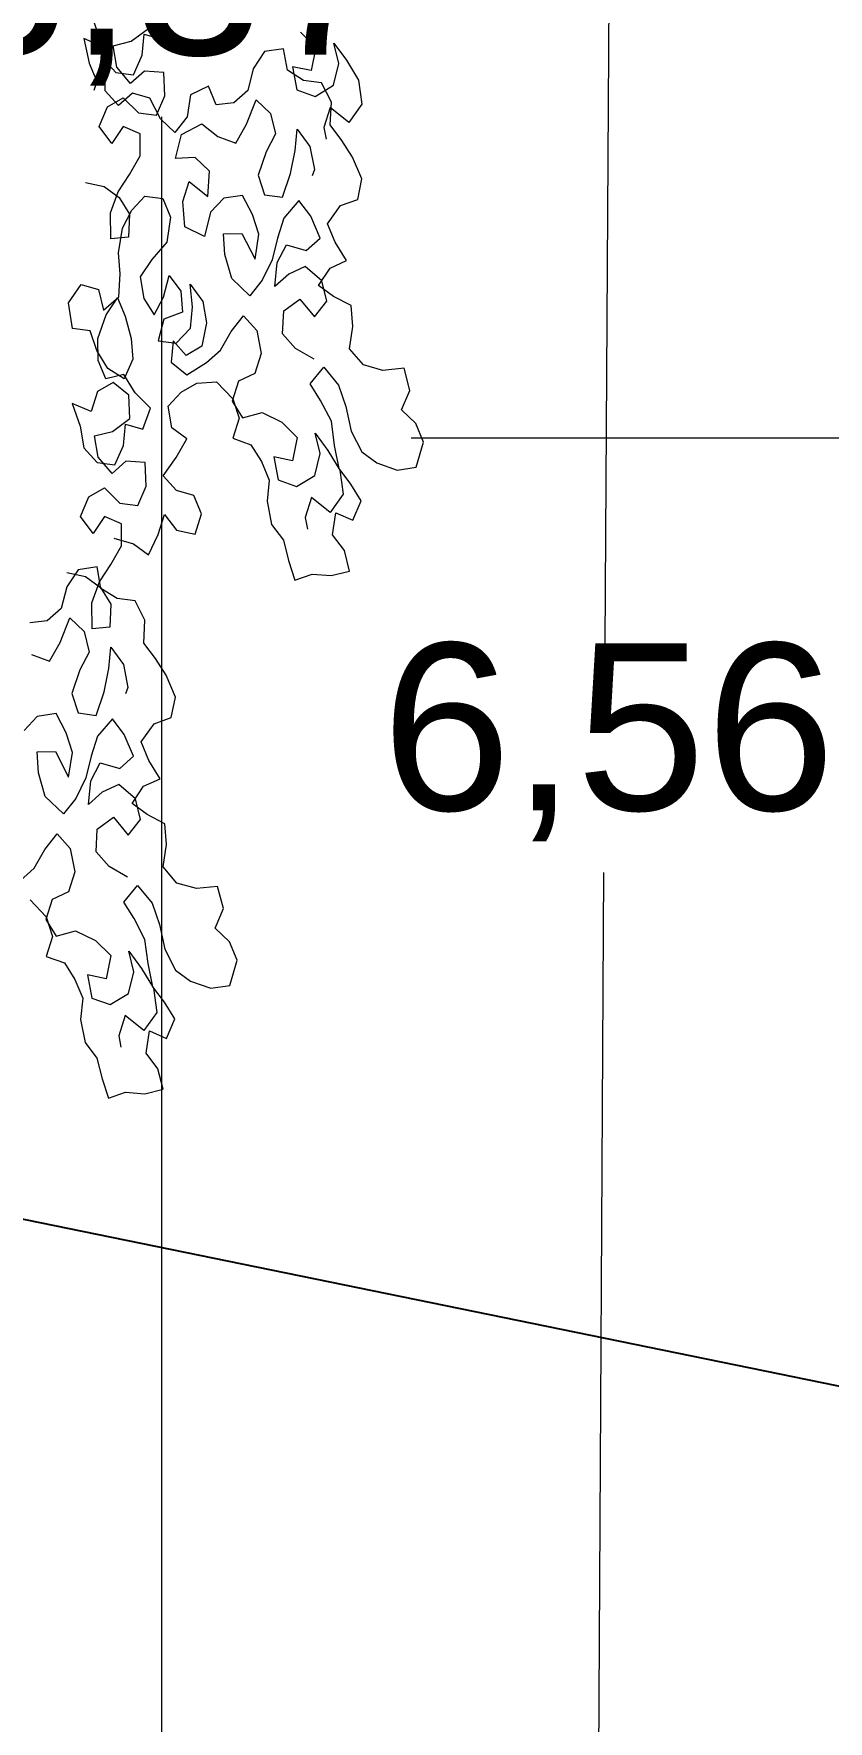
# Model space of a CAD drawing. Header units: millimetres. Extents: x 318905 to 439572, y -5133 to 105868.
# Drawn here: x 390152 to 391105, y 1392 to 3414 of the extents above; entities that cross this region are included whole.
import ezdxf

# ---------------------------------------------------------------- set-up
doc = ezdxf.new("R2010")
doc.units = ezdxf.units.MM
doc.header["$MEASUREMENT"] = 0
doc.linetypes.add('AStair_dashed', pattern=[1800, 800, -1000])
doc.layers.add('0_Stylo_No__98', color=154, linetype='Continuous', lineweight=0)
doc.layers.add('INTI_Etiquettes_Stylo_No__1', color=7, linetype='Continuous', lineweight=5)
doc.layers.add('2D -  Dessin général_Stylo_No__81', color=7, linetype='Continuous', lineweight=13, true_color=0x6a6a6a)
doc.layers.add('INTI_Agencement_Stylo_No__102', color=7, linetype='Continuous', lineweight=0, true_color=0xcccccc)
doc.styles.add('STYLE_GENERE_3', font='')
doc.styles.get('STYLE_GENERE_3').set_extended_font_data('Arial')
doc.dimstyles.new('STYLE_GENERE__1', dxfattribs={"dimtxt": 200, "dimasz": 142.5, "dimexe": 0.18, "dimexo": 500, "dimgap": 0.09, "dimtad": 0, "dimtih": 1, "dimtoh": 1, "dimlfac": 0.001, "dimzin": 0, "dimdsep": 46, "dimtxsty": 'STYLE_GENERE_3', "dimblk": 'ARROWHEAD_6', "dimblk1": 'ARROWHEAD_6', "dimblk2": 'ARROWHEAD_6', "dimcen": 0.09, "dimclrd": 154, "dimclre": 154, "dimclrt": 154, "dimazin": 0, "dimtfac": 1, "dimtdec": 4, "dimtmove": 0, "dimatfit": 3, "dimfxl": 0, "dimtolj": 1, "dimtzin": 0, "dimarcsym": 0})
doc.dimstyles.new('STYLE_GENERE__3', dxfattribs={"dimtxt": 0.18, "dimasz": 182.4, "dimexe": 0.18, "dimexo": 0.0625, "dimgap": 0.09, "dimtad": 0, "dimtih": 1, "dimtoh": 1, "dimdec": 4, "dimzin": 0, "dimdsep": 46, "dimcen": 0.09, "dimadec": 0, "dimazin": 0, "dimtfac": 1, "dimtdec": 4, "dimtmove": 0, "dimatfit": 3, "dimldrblk": 'ARROWHEAD_5', "dimfxl": 0, "dimtolj": 1, "dimtzin": 0, "dimarcsym": 0})

# ---------------------------------------------------------------- blocks, each defined once
blk = doc.blocks.new('arbre6[3]', base_point=(388660.4, -726.1))
at = {"layer": 'INTI_Agencement_Stylo_No__102', "linetype": 'Continuous'}
for p, q in [((390220.7, 3438.1), (390230.3, 3410.9)), ((390269, 3404.8), (390289.9, 3420.1)), ((390305.3, 3407.5), (390314.5, 3432.7)), ((390232.4, 3399.3), (390212.2, 3408.3)), ((390212.2, 3408.3), (390218.6, 3378.7)), ((390230.3, 3410.9), (390234.8, 3385.1)), ((390238.4, 3374.7), (390232.4, 3399.3)), ((390247.3, 3399.5), (390269, 3404.8)), ((390251.7, 3373.7), (390247.3, 3399.5)), ((390282.1, 3388), (390284.5, 3413.4)), ((390284.5, 3413.4), (390305.3, 3407.5)), ((390472, 3415.7), (390490.3, 3397.4)), ((390490.3, 3397.4), (390484.7, 3369.6)), ((390518, 3378), (390512, 3402.7)), ((390512, 3402.7), (390527.1, 3382)), ((390218.6, 3378.7), (390227.9, 3356.5)), ((390234.8, 3385.1), (390250.5, 3367.5)), ((390271.9, 3364.7), (390282.1, 3388)), ((390429, 3392.4), (390415.3, 3371.8)), ((390451.7, 3395.8), (390429, 3392.4)), ((390456.2, 3370), (390451.7, 3395.8)), ((390511.5, 3352.1), (390518, 3378)), ((390527.1, 3382), (390541.6, 3358.3)), ((390227.9, 3356.5), (390224.4, 3346)), ((390238, 3345.4), (390238.4, 3374.7)), ((390250.5, 3367.5), (390271.9, 3364.7)), ((390268.4, 3354.3), (390251.7, 3373.7)), ((390285.2, 3369.1), (390268.4, 3354.3)), ((390308.2, 3367.5), (390285.2, 3369.1)), ((390309.4, 3339.3), (390308.2, 3367.5)), ((390415.3, 3371.8), (390408.7, 3345.9)), ((390475.7, 3357.9), (390456.2, 3370)), ((390484.7, 3369.6), (390462.3, 3374.3)), ((390462.3, 3374.3), (390467.7, 3346.6)), ((390497.2, 3355), (390475.7, 3357.9)), ((390541.6, 3358.3), (390545.4, 3329.4)), ((390253.7, 3327.8), (390238, 3345.4)), ((390240.8, 3326.2), (390259.5, 3337.2)), ((390270.5, 3342.7), (390253.7, 3327.8)), ((390259.5, 3337.2), (390277.8, 3318.9)), ((390291.3, 3336.8), (390270.5, 3342.7)), ((390304.2, 3311.9), (390291.3, 3336.8)), ((390299.3, 3316.1), (390309.4, 3339.3)), ((390340.3, 3340.8), (390336.3, 3314.2)), ((390361.6, 3351.1), (390340.3, 3340.8)), ((390370.9, 3328.8), (390361.6, 3351.1)), ((390408.7, 3345.9), (390391.9, 3331)), ((390467.7, 3346.6), (390489.5, 3338.8)), ((390489.5, 3338.8), (390511.5, 3352.1)), ((390509, 3332), (390497.2, 3355)), ((390230.6, 3302.9), (390240.8, 3326.2)), ((390277.8, 3318.9), (390299.3, 3316.1)), ((390391.9, 3331), (390370.9, 3328.8)), ((390407.4, 3305.4), (390418.8, 3334.8)), ((390418.8, 3334.8), (390436.1, 3318.4)), ((390436.1, 3318.4), (390442.2, 3293.8)), ((390507.5, 3325.5), (390499.9, 3301.5)), ((390530, 3307.6), (390507.5, 3325.5)), ((390507.6, 3304.6), (390509, 3332)), ((390545.4, 3329.4), (390530, 3307.6)), ((390245.7, 3282.3), (390230.6, 3302.9)), ((390259.5, 3302.9), (390245.7, 3282.3)), ((390279.7, 3293.8), (390259.5, 3302.9)), ((390321.5, 3295.5), (390304.2, 3311.9)), ((390336.3, 3314.2), (390321.5, 3295.5)), ((390329.3, 3293.3), (390353.9, 3305.9)), ((390353.9, 3305.9), (390372.8, 3290.7)), ((390394.6, 3282.9), (390407.4, 3305.4)), ((390465.7, 3274.1), (390468.1, 3299.5)), ((390468.1, 3299.5), (390483.2, 3278.9)), ((390499.9, 3301.5), (390502.6, 3287.6)), ((390521.7, 3285.9), (390507.6, 3304.6)), ((390279.9, 3267.6), (390279.7, 3293.8)), ((390322.1, 3264.3), (390329.3, 3293.3)), ((390372.8, 3290.7), (390394.6, 3282.9)), ((390442.2, 3293.8), (390431, 3272.5)), ((390483.2, 3278.9), (390488.6, 3251.2)), ((390534.2, 3266), (390521.7, 3285.9)), ((390267.1, 3245.1), (390279.9, 3267.6)), ((390345.8, 3265.7), (390322.1, 3264.3)), ((390363.1, 3249.3), (390345.8, 3265.7)), ((390431, 3272.5), (390421.2, 3244.2)), ((390460.1, 3246.2), (390465.7, 3274.1)), ((390545.5, 3239.9), (390534.2, 3266)), ((390214.3, 3235.6), (390236.7, 3230.9)), ((390253.3, 3224.5), (390267.1, 3245.1)), ((390331, 3212.7), (390338.5, 3236.7)), ((390338.5, 3236.7), (390361.1, 3218.8)), ((390361.1, 3218.8), (390363.1, 3249.3)), ((390421.2, 3244.2), (390428.9, 3220.8)), ((390450.3, 3218), (390460.1, 3246.2)), ((390488.6, 3251.2), (390485.8, 3243.8)), ((390540.5, 3215.2), (390545.5, 3239.9)), ((390236.7, 3230.9), (390254.7, 3217.6)), ((390244.1, 3199.3), (390253.3, 3224.5)), ((390254.7, 3217.6), (390267.2, 3197.7)), ((390269.7, 3202.3), (390285.5, 3219.1)), ((390285.5, 3219.1), (390306.9, 3216.3)), ((390306.9, 3216.3), (390316.2, 3194)), ((390379.9, 3216.7), (390364.2, 3200)), ((390402.6, 3220.1), (390379.9, 3216.7)), ((390414.5, 3197.1), (390402.6, 3220.1)), ((390428.9, 3220.8), (390450.3, 3218)), ((390519.8, 3208), (390540.5, 3215.2)), ((390244.7, 3168.1), (390244.1, 3199.3)), ((390258.5, 3181), (390269.7, 3202.3)), ((390267.2, 3197.7), (390265.8, 3170.3)), ((390333.2, 3182.6), (390331, 3212.7)), ((390364.2, 3200), (390356.9, 3171)), ((390422.1, 3173.7), (390414.5, 3197.1)), ((390470.1, 3214), (390452.1, 3192.9)), ((390484.2, 3195.2), (390470.1, 3214)), ((390495.5, 3169.1), (390484.2, 3195.2)), ((390504.4, 3186.2), (390519.8, 3208)), ((390253.9, 3151.2), (390258.5, 3181)), ((390316.2, 3194), (390311.6, 3164.2)), ((390356.9, 3171), (390333.2, 3182.6)), ((390379.6, 3174.3), (390401.7, 3174.6)), ((390381.4, 3149.3), (390379.6, 3174.3)), ((390401.7, 3174.6), (390417.5, 3143.9)), ((390452.1, 3192.9), (390444.5, 3168.9)), ((390513.7, 3164), (390504.4, 3186.2)), ((390265.8, 3170.3), (390244.7, 3168.1)), ((390311.6, 3164.2), (390293.6, 3143.2)), ((390417.5, 3143.9), (390422.1, 3173.7)), ((390444.5, 3168.9), (390438, 3143)), ((390444.1, 3139.6), (390455.3, 3160.9)), ((390455.3, 3160.9), (390478.7, 3154.3)), ((390478.7, 3154.3), (390495.5, 3169.1)), ((390527.2, 3142.1), (390513.7, 3164)), ((390255.8, 3126.2), (390253.9, 3151.2)), ((390293.6, 3143.2), (390279.8, 3122.6)), ((390389.5, 3120.8), (390381.4, 3149.3)), ((390438, 3143), (390426.2, 3118.6)), ((390441.1, 3111), (390444.1, 3139.6)), ((390477.6, 3135), (390457.9, 3125.9)), ((390497.5, 3117.9), (390477.6, 3135)), ((390507.5, 3133), (390527.2, 3142.1)), ((390193.8, 3091.5), (390209.2, 3113.3)), ((390209.2, 3113.3), (390230, 3107.4)), ((390254.4, 3098.8), (390255.8, 3126.2)), ((390279.8, 3122.6), (390284.2, 3096.8)), ((390307.9, 3098.3), (390314.5, 3124.2)), ((390314.5, 3124.2), (390328.6, 3105.5)), ((390342.7, 3086.7), (390339.9, 3113.7)), ((390339.9, 3113.7), (390355, 3093)), ((390411.4, 3099.9), (390389.5, 3120.8)), ((390426.2, 3118.6), (390411.4, 3099.9)), ((390457.9, 3125.9), (390441.1, 3111)), ((390493.7, 3112.4), (390507.5, 3133)), ((390503.6, 3093.3), (390497.5, 3117.9)), ((390230, 3107.4), (390236, 3082.8)), ((390236, 3082.8), (390254.4, 3098.8)), ((390239, 3077), (390252.8, 3097.6)), ((390252.8, 3097.6), (390262, 3075.4)), ((390284.2, 3096.8), (390296.7, 3076.9)), ((390296.7, 3076.9), (390307.9, 3098.3)), ((390328.6, 3105.5), (390330.4, 3080.4)), ((390451.8, 3081.8), (390471.1, 3096)), ((390471.1, 3096), (390488.8, 3074.6)), ((390488.8, 3074.6), (390503.6, 3093.3)), ((390511.6, 3099.1), (390493.7, 3112.4)), ((390532.8, 3088.2), (390511.6, 3099.1)), ((390198.6, 3060.7), (390193.8, 3091.5)), ((390229.2, 3048.7), (390239, 3077)), ((390262, 3075.4), (390269.1, 3048.8)), ((390330.4, 3080.4), (390308.1, 3072)), ((390340.3, 3061.2), (390342.7, 3086.7)), ((390355, 3093), (390359.4, 3067.3)), ((390389, 3057.2), (390403.8, 3075.9)), ((390403.8, 3075.9), (390419.5, 3058.3)), ((390450.4, 3054.5), (390451.8, 3081.8)), ((390534.7, 3063.2), (390532.8, 3088.2)), ((390220, 3057.9), (390198.6, 3060.7)), ((390227.7, 3034.5), (390220, 3057.9)), ((390308.1, 3072), (390301.5, 3046.1)), ((390323, 3043.3), (390340.3, 3061.2)), ((390359.4, 3067.3), (390353.8, 3039.4)), ((390376.2, 3034.7), (390389, 3057.2)), ((390419.5, 3058.3), (390424.9, 3030.6)), ((390466.1, 3036.9), (390450.4, 3054.5)), ((390530.7, 3036.5), (390534.7, 3063.2)), ((390241.1, 3012.6), (390227.7, 3034.5)), ((390229.4, 3022.5), (390229.2, 3048.7)), ((390269.1, 3048.8), (390270.9, 3023.8)), ((390301.5, 3046.1), (390323, 3043.3)), ((390319.4, 3046), (390317, 3020.5)), ((390335.1, 3028.4), (390319.4, 3046)), ((390353.8, 3039.4), (390335.1, 3028.4)), ((390359.5, 3019.8), (390376.2, 3034.7)), ((390488.3, 3024.1), (390466.1, 3036.9)), ((390547.4, 3017), (390530.7, 3036.5)), ((390238.7, 3000.3), (390229.4, 3022.5)), ((390260.7, 3000.5), (390241.1, 3012.6)), ((390270.9, 3023.8), (390260.7, 3000.5)), ((390317, 3020.5), (390335.9, 3005.3)), ((390335.9, 3005.3), (390359.5, 3019.8)), ((390424.9, 3030.6), (390417.4, 3006.6)), ((390483.6, 2994.3), (390500, 3014.2)), ((390500, 3014.2), (390517.7, 2992.8)), ((390570.8, 3010.4), (390547.4, 3017)), ((390596.1, 3013), (390570.8, 3010.4)), ((390603.1, 2986.5), (390596.1, 3013)), ((390247.5, 2996.1), (390228.7, 2985.1)), ((390260.3, 3005.5), (390238.7, 3000.3)), ((390266.4, 2980.9), (390247.5, 2996.1)), ((390273.8, 2983.7), (390260.3, 3005.5)), ((390329, 2984.4), (390347.7, 2995.4)), ((390347.7, 2995.4), (390371.4, 2996.8)), ((390371.4, 2996.8), (390390.7, 2976.6)), ((390397.6, 2997.5), (390390.1, 2973.5)), ((390417.4, 3006.6), (390397.6, 2997.5)), ((390496.1, 2974.4), (390483.6, 2994.3)), ((390517.7, 2992.8), (390526.4, 2967.4)), ((390228.7, 2985.1), (390221.1, 2961.1)), ((390267.6, 2952.8), (390266.4, 2980.9)), ((390292.2, 2965.4), (390273.8, 2983.7)), ((390313.2, 2967.6), (390329, 2984.4)), ((390390.1, 2973.5), (390402.6, 2953.6)), ((390390.7, 2976.6), (390398.3, 2953.2)), ((390509, 2949.5), (390496.1, 2974.4)), ((390592.9, 2963.2), (390603.1, 2986.5)), ((390221.1, 2961.1), (390198.4, 2970.9)), ((390198.4, 2970.9), (390208, 2943.6)), ((390246.6, 2937.5), (390267.6, 2952.8)), ((390283, 2940.2), (390292.2, 2965.4)), ((390317.7, 2941.8), (390313.2, 2967.6)), ((390398.3, 2953.2), (390390.8, 2929.2)), ((390402.6, 2953.6), (390425.9, 2960.1)), ((390425.9, 2960.1), (390449.6, 2948.4)), ((390526.4, 2967.4), (390532.8, 2937.8)), ((390610.2, 2946.8), (390592.9, 2963.2)), ((390208, 2943.6), (390212.4, 2917.8)), ((390225, 2932.2), (390246.6, 2937.5)), ((390229.4, 2906.4), (390225, 2932.2)), ((390259.8, 2920.7), (390262.1, 2946.2)), ((390262.1, 2946.2), (390283, 2940.2)), ((390335.6, 2928.5), (390317.7, 2941.8)), ((390449.6, 2948.4), (390468, 2930.1)), ((390495.7, 2910.8), (390489.7, 2935.4)), ((390489.7, 2935.4), (390504.8, 2914.7)), ((390512.8, 2920.6), (390509, 2949.5)), ((390532.8, 2937.8), (390545.6, 2912.9)), ((390619.5, 2924.6), (390610.2, 2946.8)), ((390212.4, 2917.8), (390228.1, 2900.3)), ((390249.6, 2897.4), (390259.8, 2920.7)), ((390322.8, 2906), (390335.6, 2928.5)), ((390390.8, 2929.2), (390412.6, 2921.3)), ((390412.6, 2921.3), (390425.1, 2901.4)), ((390468, 2930.1), (390462.4, 2902.3)), ((390504.8, 2914.7), (390519.2, 2891)), ((390518.2, 2892.9), (390512.8, 2920.6)), ((390545.6, 2912.9), (390563.6, 2899.6)), ((390610.7, 2894.4), (390619.5, 2924.6)), ((390228.1, 2900.3), (390249.6, 2897.4)), ((390246.1, 2887), (390229.4, 2906.4)), ((390262.8, 2901.8), (390246.1, 2887)), ((390285.9, 2900.2), (390262.8, 2901.8)), ((390287.1, 2872), (390285.9, 2900.2)), ((390307.4, 2884.2), (390322.8, 2906)), ((390425.1, 2901.4), (390434.3, 2879.2)), ((390462.4, 2902.3), (390439.9, 2907)), ((390439.9, 2907), (390445.4, 2879.3)), ((390489.1, 2884.8), (390495.7, 2910.8)), ((390532.3, 2874.2), (390518.2, 2892.9)), ((390519.2, 2891), (390523, 2862.1)), ((390563.6, 2899.6), (390588, 2891)), ((390588, 2891), (390610.7, 2894.4)), ((390276.9, 2848.8), (390287.1, 2872)), ((390323.2, 2866.7), (390307.4, 2884.2)), ((390434.3, 2879.2), (390431.9, 2853.7)), ((390445.4, 2879.3), (390467.2, 2871.5)), ((390467.2, 2871.5), (390489.1, 2884.8)), ((390544.8, 2854.3), (390532.3, 2874.2)), ((390208.2, 2835.6), (390218.4, 2858.9)), ((390218.4, 2858.9), (390237.2, 2869.9)), ((390237.2, 2869.9), (390255.5, 2851.6)), ((390255.5, 2851.6), (390276.9, 2848.8)), ((390344, 2860.8), (390323.2, 2866.7)), ((390353.2, 2838.5), (390344, 2860.8)), ((390431.9, 2853.7), (390437.4, 2826)), ((390485.1, 2858.2), (390477.5, 2834.2)), ((390507.7, 2840.3), (390485.1, 2858.2)), ((390523, 2862.1), (390507.7, 2840.3)), ((390534.7, 2831), (390544.8, 2854.3)), ((390223.3, 2815), (390208.2, 2835.6)), ((390237.1, 2835.6), (390223.3, 2815)), ((390257.3, 2826.6), (390237.1, 2835.6)), ((390301.5, 2814), (390309.1, 2838)), ((390309.1, 2838), (390323.2, 2819.2)), ((390345.7, 2814.5), (390353.2, 2838.5)), ((390477.5, 2834.2), (390480.2, 2820.3)), ((390510.5, 2813.4), (390514.5, 2840)), ((390514.5, 2840), (390534.7, 2831)), ((390257.5, 2800.3), (390257.3, 2826.6)), ((390289.7, 2789.5), (390301.5, 2814)), ((390323.2, 2819.2), (390345.7, 2814.5)), ((390437.4, 2826), (390451.5, 2807.3)), ((390524.6, 2794.6), (390510.5, 2813.4)), ((390244.7, 2777.8), (390257.5, 2800.3)), ((390248.4, 2809.5), (390271.8, 2802.8)), ((390271.8, 2802.8), (390289.7, 2789.5)), ((390451.5, 2807.3), (390457.5, 2782.7)), ((390530.6, 2770), (390524.6, 2794.6)), ((390205.6, 2771.7), (390191.8, 2751.1)), ((390228.3, 2775), (390205.6, 2771.7)), ((390232.7, 2749.2), (390228.3, 2775)), ((390231, 2757.2), (390244.7, 2777.8)), ((390457.5, 2782.7), (390465.2, 2759.2)), ((390508.9, 2764.8), (390530.6, 2770)), ((390191.8, 2751.1), (390185.2, 2725.2)), ((390191.9, 2768.3), (390214.4, 2763.6)), ((390214.4, 2763.6), (390232.3, 2750.3)), ((390221.8, 2732), (390231, 2757.2)), ((390232.3, 2750.3), (390244.8, 2730.4)), ((390465.2, 2759.2), (390485.9, 2766.4)), ((390485.9, 2766.4), (390508.9, 2764.8)), ((390222.4, 2700.8), (390221.8, 2732)), ((390252.3, 2737.1), (390232.7, 2749.2)), ((390244.8, 2730.4), (390243.4, 2703)), ((390273.7, 2734.3), (390252.3, 2737.1)), ((390285.6, 2711.3), (390273.7, 2734.3)), ((390168.5, 2710.3), (390147.4, 2708.1)), ((390185.2, 2725.2), (390168.5, 2710.3)), ((390183.9, 2684.7), (390195.4, 2714.1)), ((390195.4, 2714.1), (390212.7, 2697.7)), ((390284.2, 2683.9), (390285.6, 2711.3)), ((390212.7, 2697.7), (390218.8, 2673.1)), ((390243.4, 2703), (390222.4, 2700.8)), ((390149.4, 2670), (390171.2, 2662.1)), ((390171.2, 2662.1), (390183.9, 2684.7)), ((390218.8, 2673.1), (390207.6, 2651.8)), ((390242.3, 2653.3), (390244.7, 2678.8)), ((390244.7, 2678.8), (390259.8, 2658.2)), ((390298.3, 2665.2), (390284.2, 2683.9)), ((390207.6, 2651.8), (390197.8, 2623.5)), ((390236.7, 2625.5), (390242.3, 2653.3)), ((390259.8, 2658.2), (390265.2, 2630.5)), ((390310.8, 2645.3), (390298.3, 2665.2)), ((390265.2, 2630.5), (390262.3, 2623.1)), ((390322, 2619.2), (390310.8, 2645.3)), ((390197.8, 2623.5), (390205.4, 2600.1)), ((390226.9, 2597.2), (390236.7, 2625.5)), ((390317.1, 2594.5), (390322, 2619.2)), ((390156.5, 2596), (390140.7, 2579.2)), ((390179.1, 2599.4), (390156.5, 2596)), ((390191, 2576.4), (390179.1, 2599.4)), ((390205.4, 2600.1), (390226.9, 2597.2)), ((390246.7, 2593.2), (390228.7, 2572.2)), ((390260.8, 2574.5), (390246.7, 2593.2)), ((390296.4, 2587.3), (390317.1, 2594.5)), ((390198.7, 2552.9), (390191, 2576.4)), ((390228.7, 2572.2), (390221.1, 2548.2)), ((390272, 2548.4), (390260.8, 2574.5)), ((390281, 2565.5), (390296.4, 2587.3)), ((390156.2, 2553.6), (390178.2, 2553.9)), ((390158, 2528.6), (390156.2, 2553.6)), ((390178.2, 2553.9), (390194.1, 2523.2)), ((390194.1, 2523.2), (390198.7, 2552.9)), ((390221.1, 2548.2), (390214.5, 2522.3)), ((390255.3, 2533.6), (390272, 2548.4)), ((390290.2, 2543.2), (390281, 2565.5)), ((390166, 2500.1), (390158, 2528.6)), ((390220.7, 2518.9), (390231.9, 2540.2)), ((390231.9, 2540.2), (390255.3, 2533.6)), ((390303.7, 2521.4), (390290.2, 2543.2)), ((390214.5, 2522.3), (390202.7, 2497.8)), ((390217.7, 2490.3), (390220.7, 2518.9)), ((390254.2, 2514.3), (390234.4, 2505.2)), ((390274.1, 2497.2), (390254.2, 2514.3)), ((390270.2, 2491.7), (390284, 2512.3)), ((390284, 2512.3), (390303.7, 2521.4)), ((390187.9, 2479.2), (390166, 2500.1)), ((390202.7, 2497.8), (390187.9, 2479.2)), ((390234.4, 2505.2), (390217.7, 2490.3)), ((390288.2, 2478.4), (390270.2, 2491.7)), ((390280.1, 2472.5), (390274.1, 2497.2)), ((390228.3, 2461.1), (390247.7, 2475.2)), ((390247.7, 2475.2), (390265.4, 2453.9)), ((390265.4, 2453.9), (390280.1, 2472.5)), ((390309.4, 2467.5), (390288.2, 2478.4)), ((390311.2, 2442.4), (390309.4, 2467.5)), ((390165.6, 2436.5), (390180.4, 2455.2)), ((390180.4, 2455.2), (390196.1, 2437.6)), ((390226.9, 2433.7), (390228.3, 2461.1)), ((390152.8, 2414), (390165.6, 2436.5)), ((390196.1, 2437.6), (390201.5, 2409.9)), ((390242.7, 2416.2), (390226.9, 2433.7)), ((390307.2, 2415.8), (390311.2, 2442.4)), ((390136.1, 2399.1), (390152.8, 2414)), ((390201.5, 2409.9), (390193.9, 2385.9)), ((390264.8, 2403.3), (390242.7, 2416.2)), ((390323.9, 2396.3), (390307.2, 2415.8)), ((390193.9, 2385.9), (390174.2, 2376.8)), ((390260.2, 2373.6), (390276.6, 2393.4)), ((390276.6, 2393.4), (390294.3, 2372.1)), ((390347.3, 2389.7), (390323.9, 2396.3)), ((390372.6, 2392.3), (390347.3, 2389.7)), ((390379.7, 2365.8), (390372.6, 2392.3)), ((390147.9, 2376.1), (390167.2, 2355.9)), ((390174.2, 2376.8), (390166.6, 2352.8)), ((390272.7, 2353.7), (390260.2, 2373.6)), ((390294.3, 2372.1), (390302.9, 2346.7)), ((390369.5, 2342.5), (390379.7, 2365.8)), ((390166.6, 2352.8), (390179.1, 2332.9)), ((390167.2, 2355.9), (390174.9, 2332.5)), ((390285.6, 2328.8), (390272.7, 2353.7)), ((390302.9, 2346.7), (390309.3, 2317.1)), ((390174.9, 2332.5), (390167.3, 2308.5)), ((390179.1, 2332.9), (390202.4, 2339.3)), ((390202.4, 2339.3), (390226.2, 2327.7)), ((390226.2, 2327.7), (390244.5, 2309.4)), ((390289.4, 2299.9), (390285.6, 2328.8)), ((390386.8, 2326.1), (390369.5, 2342.5)), ((390396.1, 2303.9), (390386.8, 2326.1)), ((390167.3, 2308.5), (390189.1, 2300.6)), ((390244.5, 2309.4), (390238.9, 2281.6)), ((390272.3, 2290), (390266.2, 2314.7)), ((390266.2, 2314.7), (390281.3, 2294)), ((390309.3, 2317.1), (390322.2, 2292.2)), ((390189.1, 2300.6), (390201.6, 2280.7)), ((390238.9, 2281.6), (390216.5, 2286.3)), ((390216.5, 2286.3), (390221.9, 2258.6)), ((390265.7, 2264.1), (390272.3, 2290)), ((390281.3, 2294), (390295.8, 2270.3)), ((390294.8, 2272.2), (390289.4, 2299.9)), ((390322.2, 2292.2), (390340.2, 2278.9)), ((390387.2, 2273.7), (390396.1, 2303.9)), ((390201.6, 2280.7), (390210.9, 2258.5)), ((390308.9, 2253.5), (390294.8, 2272.2)), ((390295.8, 2270.3), (390299.6, 2241.4)), ((390340.2, 2278.9), (390364.6, 2270.3)), ((390364.6, 2270.3), (390387.2, 2273.7)), ((390210.9, 2258.5), (390208.5, 2233)), ((390221.9, 2258.6), (390243.7, 2250.8)), ((390243.7, 2250.8), (390265.7, 2264.1)), ((390321.4, 2233.6), (390308.9, 2253.5)), ((390208.5, 2233), (390213.9, 2205.3)), ((390261.7, 2237.5), (390254.1, 2213.5)), ((390284.2, 2219.6), (390261.7, 2237.5)), ((390299.6, 2241.4), (390284.2, 2219.6)), ((390311.2, 2210.3), (390321.4, 2233.6)), ((390213.9, 2205.3), (390228, 2186.6)), ((390254.1, 2213.5), (390256.8, 2199.6)), ((390287, 2192.7), (390291, 2219.3)), ((390291, 2219.3), (390311.2, 2210.3)), ((390228, 2186.6), (390234.1, 2161.9)), ((390301.1, 2173.9), (390287, 2192.7)), ((390307.2, 2149.3), (390301.1, 2173.9)), ((390234.1, 2161.9), (390241.7, 2138.5)), ((390241.7, 2138.5), (390262.4, 2145.7)), ((390262.4, 2145.7), (390285.5, 2144)), ((390285.5, 2144), (390307.2, 2149.3))]:
    blk.add_line(p, q, dxfattribs=at)
blk = doc.blocks.new('*D129')
at = {"layer": '0_Stylo_No__98', "linetype": 'Continuous'}
for p, q in [((390306, 7634.5), (390306, 7747)), ((390381, 7559.5), (390231, 7709.5)), ((390806, 7634.5), (390165.4, 7634.5)), ((390306, 3588.8), (390306, 7634.5)), ((390306, -731.5), (390306, 3314.2)), ((390231, -656.5), (390381, -806.5)), ((390806, -731.5), (390165.4, -731.5)), ((390306, -844), (390306, -731.5))]:
    blk.add_line(p, q, dxfattribs=at)
at = {"layer": '0_Stylo_No__98', "insert": (390039.1, 3351.5), "char_height": 200, "attachment_point": 7, "style": 'STYLE_GENERE_3'}
blk.add_mtext('\\A1;{\\pql;\\fArial|b0|i0|c0|p34;8,37}', dxfattribs=at)
blk = doc.blocks.new('ARROWHEAD_6')
at = {"color": 0, "linetype": 'Continuous', "lineweight": 0}
for p, q in [((-0.5, -0.5), (0.5, 0.5)), ((0, 0), (-1, 0))]:
    blk.add_line(p, q, dxfattribs=at)
blk = doc.blocks.new('*D130')
at = {"layer": '0_Stylo_No__98', "linetype": 'Continuous'}
for p, q in [((390855.8, 5936.9), (390855.2, 5824.4)), ((390929.7, 5749), (390780.6, 5899.8)), ((390714.6, 5825.2), (391355.2, 5821.5)), ((390855.2, 5824.4), (390836.9, 2683.8)), ((390835.3, 2409.2), (390817.1, -731.4)), ((390742.5, -656), (390891.6, -806.8)), ((390676.4, -730.6), (391317, -734.3)), ((390817.1, -731.4), (390816.4, -843.9))]:
    blk.add_line(p, q, dxfattribs=at)
at = {"layer": '0_Stylo_No__98', "insert": (390569.2, 2446.5), "char_height": 200, "attachment_point": 7, "style": 'STYLE_GENERE_3'}
blk.add_mtext('\\A1;{\\pql;\\fArial|b0|i0|c0|p34;6,56}', dxfattribs=at)
blk = doc.blocks.new('ARROWHEAD_5')
at = {"linetype": 'Continuous', "lineweight": 0}
blk.add_hatch(color=0, dxfattribs=at).paths.add_polyline_path([(-1, 0.2679), (0, 0), (-1, -0.2679)])
at = {"color": 0, "linetype": 'Continuous', "lineweight": 0}
blk.add_line((0, 0), (-1, 0), dxfattribs=at)

msp = doc.modelspace()

# ---------------------------------------------------------------- linework, layer by layer
at = {"layer": '2D -  Dessin général_Stylo_No__81', "linetype": 'AStair_dashed'}
msp.add_line((391404.518, 2929.435), (388552.492, 2929.412), dxfattribs=at)

# ---------------------------------------------------------------- block references
at = {"layer": 'INTI_Agencement_Stylo_No__102', "linetype": 'Continuous'}
msp.add_blockref('arbre6[3]', (388660.431, -726.071), dxfattribs=at)

# ---------------------------------------------------------------- dimensions: what is measured, and where the dimension line sits
at = {"color": 154, "linetype": 'Continuous', "lineweight": 0}
for base, p1, p2, angle, picture, middle in [((390305.978, 7634.463), (391404.519, -731.523), (391104.519, 7634.463), 90, '*D129', (390334.176, 3451.47)), ((390817.052, -731.39), (391104.519, 5822.959), (391066.395, -732.84), 269.666807, '*D130', (390864.312, 2546.509))]:
    dim = msp.add_linear_dim(base=base, p1=p1, p2=p2, angle=angle, dimstyle='STYLE_GENERE__1', dxfattribs=at)
    dim.commit()
    dim.dimension.update_dxf_attribs({"geometry": picture, "text_midpoint": middle, "dimtype": 160})

# ---------------------------------------------------------------- leaders
at = {"layer": 'INTI_Etiquettes_Stylo_No__1', "linetype": 'Continuous', "annotation_type": 0, "has_hookline": 1, "hookline_direction": 1, "text_width": 2801.194, "horizontal_direction": (1, 7e-06, 0)}
msp.add_leader([(392869.216, 1435.319), (389729.493, 2077.146), (389189.583, 2134.213)], dimstyle='STYLE_GENERE__3', dxfattribs=at)

doc.saveas('drawing.dxf')
